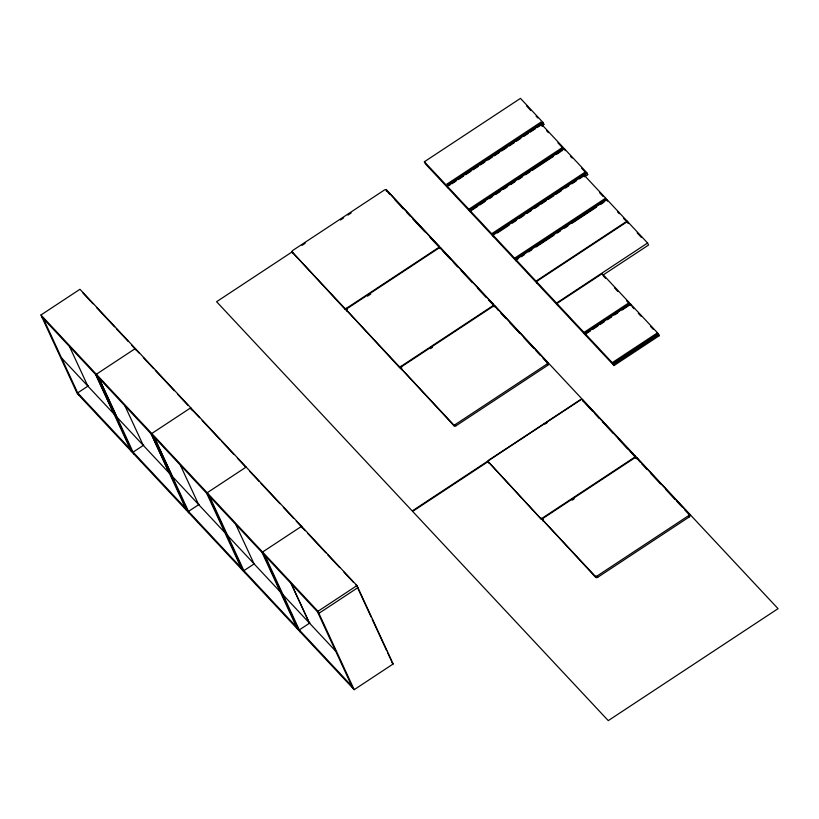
<?xml version="1.0" encoding="UTF-8"?>
<svg xmlns="http://www.w3.org/2000/svg" width="819" height="819" viewBox="0 0 819 819"><rect width="100%" height="100%" fill="white"/><g stroke="black" fill="none" stroke-linecap="round" stroke-linejoin="round"><path stroke-width="1.23" d="M40.95 314.998L79.945 289.281L356.971 585.575L393.181 663.953L354.197 689.67L77.16 393.376L40.95 314.998L317.977 611.291L354.197 689.67M424.375 161.742L446.867 185.79L447.798 187.827L425.317 163.78L424.375 161.742L520.464 98.372L542.956 122.42L543.888 124.457L541.758 125.86M88.35 385.841L77.672 392.885L130.19 449.047M292.403 251.709L216.585 301.709L412.223 510.954L582.012 398.986L386.373 189.732M302.016 245.372L305.221 243.253M340.458 220.014L343.663 217.905M347.932 215.09L351.136 212.971M447.174 183.958A1.525 1.095 -43.1 0 0 448.904 184.152L449.836 185.155A1.525 1.095 -43.1 0 1 448.116 184.961L447.174 183.958L540.755 122.246L541.697 123.249A1.525 1.095 -43.1 0 1 541.226 124.846M448.904 184.152L539.977 124.089A1.525 1.095 -43.1 0 0 540.755 122.246M446.867 185.79L448.116 184.961M541.697 123.249L542.956 122.42M447.266 186.22L468.806 209.265L470.69 212.295L448.208 188.247L447.266 186.22L541.4 124.14L563.892 148.188L562.633 149.007A1.525 1.095 -43.1 0 1 562.418 150.307M451.955 183.753L456.193 180.958M458.312 179.566L463.605 176.075M465.724 174.672L471.017 171.181M473.136 169.789L478.429 166.298M480.548 164.895L484.787 162.111M487.96 160.012L492.199 157.217M494.318 155.825L499.61 152.324M501.73 150.931L507.022 147.44M509.142 146.038L514.445 142.547M516.554 141.155L520.792 138.36M523.976 136.261L528.204 133.477M530.323 132.074L535.616 128.583M537.735 127.191L540.919 125.092L539.977 124.089M468.806 209.265L561.691 148.004L562.633 149.007M469.277 210.278L560.913 149.846A1.525 1.095 -43.1 0 0 561.691 148.004M470.147 210.698L491.697 233.743L493.57 236.773L471.089 212.725L470.147 210.698L564.291 148.618L586.773 172.655L587.714 174.693L584.541 176.781M470.219 211.282L477.672 206.368M479.811 204.955L485.135 201.443M489.393 198.638L492.588 196.529M495.792 194.42L500.051 191.605M503.245 189.496L507.514 186.691M510.708 184.582L514.967 181.767M518.161 179.658L522.43 176.853M525.624 174.744L529.883 171.929M532.012 170.526L553.327 156.47M556.521 154.371L560.79 151.556M292.188 252.068L344.707 308.231A1.525 1.034 -24.8 0 0 346.683 308.179L438.319 247.747A1.525 1.034 -24.8 0 0 438.841 246.15L386.333 189.988A1.525 1.034 -24.8 0 0 384.357 190.039L292.721 250.471A1.525 1.034 -24.8 0 0 292.188 252.068L345.311 309.551A1.525 1.034 -24.8 0 0 346.754 309.756M367.536 296.15L370.731 294.041M143.755 445.106L133.077 452.139L185.596 508.312M491.697 233.743L584.582 172.481L585.524 173.485A1.525 1.095 -43.1 0 1 584.735 175.327L583.793 174.324A1.525 1.095 -43.1 0 0 584.582 172.481M492.158 234.756L583.793 174.324M585.524 173.485L586.773 172.655M493.038 235.176L514.578 258.21L516.451 261.251L493.97 237.203L493.038 235.176L584.111 175.112L605.65 198.157L607.534 201.187M497.368 232.944L509.08 225.215M512.284 223.116L516.543 220.301M519.737 218.192L524.006 215.387M527.201 213.278L531.459 210.463M534.653 208.354L538.922 205.549M541.052 204.136L546.375 200.624M548.505 199.222L553.839 195.71M555.968 194.298L561.291 190.786M565.56 187.981L568.755 185.872M571.949 183.763L576.207 180.948M579.412 178.839L583.671 176.034M514.578 258.21L605.65 198.157M515.049 259.234L606.121 199.171M515.919 259.654L536.015 281.142L536.957 283.179L516.861 261.681L515.919 259.654L606.992 199.59L627.098 221.079L628.03 223.116M515.99 260.237L518.099 258.835M521.283 256.746L524.457 254.648M528.695 251.853L531.869 249.764M536.107 246.969L554.115 235.094M557.289 232.995L560.462 230.907M564.701 228.112L567.874 226.013M572.112 223.218L596.478 207.156M600.706 204.361L603.89 202.273M246.161 467.055L207.166 492.772L243.386 571.15M346.55 310.206L399.068 366.38A1.525 1.034 -24.8 0 0 401.044 366.328L492.68 305.897A1.525 1.034 -24.8 0 0 493.202 304.299L440.694 248.126A1.525 1.034 -24.8 0 0 438.718 248.177L347.082 308.609A1.525 1.034 -24.8 0 0 346.55 310.206L399.672 367.7A1.525 1.034 -24.8 0 0 400.931 367.956M430.425 348.669L432.555 347.266M536.015 281.142L627.098 221.079M536.414 281.572L556.521 303.071L557.452 305.108L537.356 283.609L536.414 281.572L627.497 221.509L647.594 243.008L648.535 245.045L602.999 275.071M199.16 504.361L188.483 511.404L241.001 567.567M556.521 303.071L647.594 243.008M556.92 303.501L583.978 332.442L585.718 335.34L557.862 305.538L556.92 303.501L602.18 273.659L629.238 302.6L630.978 305.487L626.627 300.829M583.978 332.442L629.238 302.6M584.449 333.456L629.709 303.614M585.186 333.732L630.446 303.89L657.503 332.831L659.244 335.718L613.984 365.571L586.117 335.77L585.186 333.732L612.243 362.674L613.984 365.571M585.247 334.316L590.509 330.845M592.618 329.463L597.88 325.993M599.989 324.6L604.197 321.826M607.35 319.738L611.568 316.963M614.721 314.885L617.884 312.797M622.092 310.022L630.507 304.473M400.911 368.355L453.429 424.518A1.525 1.034 -24.8 0 0 455.405 424.467L547.041 364.035A1.525 1.034 -24.8 0 0 547.563 362.438L495.055 306.265A1.525 1.034 -24.8 0 0 493.079 306.326L401.443 366.758A1.525 1.034 -24.8 0 0 400.911 368.355L454.033 425.839A1.525 1.034 -24.8 0 0 456.009 425.788L547.645 365.356A1.525 1.034 -24.8 0 0 548.177 363.759L547.563 362.438M254.566 563.626L243.888 570.659L296.406 626.832M612.243 362.674L657.503 332.831M612.714 363.687L657.974 333.845M613.513 364.547L658.773 334.705M488.441 461.384L412.622 511.384L608.261 720.628L778.05 608.66L582.411 399.406M545.034 424.058L547.174 422.645M317.977 611.291L356.971 585.575M309.971 622.88L299.293 629.924L351.812 686.087M572.102 500.204L574.232 498.802M542.587 519.881L595.106 576.054A1.525 1.034 -24.8 0 0 597.082 576.003L688.718 515.571A1.525 1.034 -24.8 0 0 689.24 513.974L636.732 457.801A1.525 1.034 -24.8 0 0 634.756 457.852L543.12 518.284A1.525 1.034 -24.8 0 0 542.587 519.881L595.71 577.375A1.525 1.034 -24.8 0 0 597.686 577.323L689.322 516.891A1.525 1.034 -24.8 0 0 689.854 515.294L689.24 513.974M137.172 351.013L138.984 352.948M526.597 105.958L530.917 110.585M536.107 116.134L537.837 117.977M542.158 122.604L543.888 124.457M546.672 130.794L548.392 132.647M557.913 142.813L562.233 147.44M570.413 156.194L572.143 158.047M581.654 168.223L587.714 174.693M560.913 149.846L561.854 150.85A1.525 1.095 -43.1 0 0 562.162 150.604M599.754 192.864L603.214 196.57M617.546 211.906L619.297 213.769M623.668 218.448L625.409 220.311M637.172 232.893L641.543 237.561M603.122 275.686L605.732 278.48M614.434 287.797L617.915 291.523M632.258 306.849L633.998 308.712M638.349 313.37L640.96 316.165M650.542 326.402L653.152 329.197M657.503 333.855L659.244 335.718M542.608 519.492A1.525 1.034 -24.8 0 1 541.349 519.236L488.226 461.742A1.525 1.034 -24.8 0 1 488.759 460.145L580.395 399.713A1.525 1.034 -24.8 0 1 582.37 399.662L635.493 457.145A1.525 1.034 -24.8 0 1 635.493 458.231M389.527 194.072L386.333 189.988M394.686 199.59L403.296 208.804M406.746 212.479L410.186 216.165M412.766 218.929L424.815 231.818M429.985 237.346L439.455 247.471A1.525 1.034 -24.8 0 1 439.455 248.556M442.168 250.368L450.767 259.582M453.357 262.336L457.657 266.943M461.107 270.628L472.297 282.596M477.457 288.124L486.066 297.328M488.656 300.092L492.956 304.699M498.249 310.35L495.055 306.265M500.829 313.114L505.999 318.642M509.438 322.328L519.768 333.374M524.078 337.981L533.548 348.106M536.128 350.87L540.427 355.477M543.017 358.231L548.177 363.759M582.749 400.808A1.525 1.034 -24.8 0 1 582.974 400.982L592.444 411.107M595.034 413.871L599.334 418.478M602.784 422.164L613.114 433.21M618.273 438.728L627.743 448.863M630.333 451.627L634.633 456.224M639.926 461.885L636.732 457.801M641.646 463.728L646.815 469.256M651.115 473.853L660.585 483.988M665.755 489.506L675.225 499.641M676.944 501.484L682.104 507.002M684.694 509.766L689.854 515.294M488.226 461.742L541.349 519.236M82.719 292.762L93.049 303.808M96.488 307.494L114.568 326.832M116.298 328.675L128.348 341.564M131.787 345.249L135.33 349.355M143.294 357.545L153.624 368.601M155.344 370.434L174.283 390.694M177.723 394.379L188.053 405.425M199.56 417.731L192.322 410.104L192.414 410.606M202.139 420.485L220.219 439.823M221.939 441.666L233.988 454.555M237.438 458.241L245.188 466.533M249.795 471.457L259.265 481.592M260.985 483.435L279.924 503.685M283.374 507.37L293.704 518.417M296.283 521.181L300.901 526.156M303.48 528.879L305.2 530.722M307.78 533.486L325.86 552.825M327.59 554.658L339.639 567.557M343.939 572.153L353.409 582.289M391.738 662.407L393.181 663.953M41.892 317.025L318.919 613.329L357.913 587.612L355.999 585.042M61.579 357.964L87.674 385.872M143.079 445.137L116.984 417.219L98.874 378.03M198.485 504.391L172.389 476.484L154.279 437.295M224.744 532.473L198.638 504.565L180.375 465.202M227.795 535.739L253.89 563.646M280.149 591.738L254.044 563.82L235.78 524.467M283.2 594.993L309.295 622.911L291.185 583.722M335.555 650.992L309.449 623.085L291.349 583.896M245.28 466.635L245.72 467.209M301.013 526.31L301.453 526.965M190.428 408.118L191.697 409.828L190.755 407.801L151.761 433.517L187.981 511.885M627.497 221.509L628.439 223.546M564.291 148.618L565.233 150.645M630.446 303.89L631.377 305.917M541.4 124.14L542.342 126.167M688.718 515.571L689.322 516.891M582.37 399.662L582.974 400.982M547.041 364.035L547.645 365.356M493.202 304.299L493.816 305.62A1.525 1.034 -24.8 0 1 493.816 306.695M597.082 576.003L597.686 577.323M595.106 576.054L595.71 577.375M440.694 248.126L441.298 249.447M438.841 246.15L439.455 247.471M455.405 424.467L456.009 425.788M453.429 424.518L454.033 425.839M401.044 366.328L401.648 367.649M399.068 366.38L399.672 367.7M346.683 308.179L347.287 309.5M344.707 308.231L345.311 309.551M357.719 588.001L371.14 617.024M372.205 619.348L386.691 650.696M387.766 653.019L391.523 661.148M302.508 528.347L301.566 526.32L262.571 552.037L298.792 630.405M317.475 611.783L352.743 688.124M264.957 555.61L300.235 631.951M262.07 552.518L297.338 628.859M209.551 496.355L244.83 572.696M206.664 493.263L241.933 569.604M136.292 350.573L135.35 348.536L96.355 374.252L132.565 452.631M154.146 437.09L189.424 513.431M151.259 433.998L186.527 510.339M151.228 434.029L169.338 473.218L143.233 445.301L124.969 405.948M98.741 377.835L134.019 454.176M95.854 374.744L131.122 451.085M95.823 374.764L113.933 413.953L87.828 386.046L69.564 346.683M43.335 318.571L78.614 394.922M543.202 521.212A1.525 1.034 -24.8 0 1 543.427 519.85M636.813 458.845A1.525 1.034 -24.8 0 1 637.233 459.029M488.841 463.063A1.525 1.034 -24.8 0 1 488.697 462.274M634.879 455.825A1.525 1.034 -24.8 0 1 634.356 457.422L542.721 517.854A1.525 1.034 -24.8 0 1 540.745 517.905M401.525 369.676A1.525 1.034 -24.8 0 1 401.75 368.315M495.137 307.32A1.525 1.034 -24.8 0 1 495.556 307.494M347.164 311.527A1.525 1.034 -24.8 0 1 347.021 310.739M292.803 253.388A1.525 1.034 -24.8 0 1 292.803 252.303M386.24 191.001A1.525 1.034 -24.8 0 1 386.834 191.216"/></g></svg>
